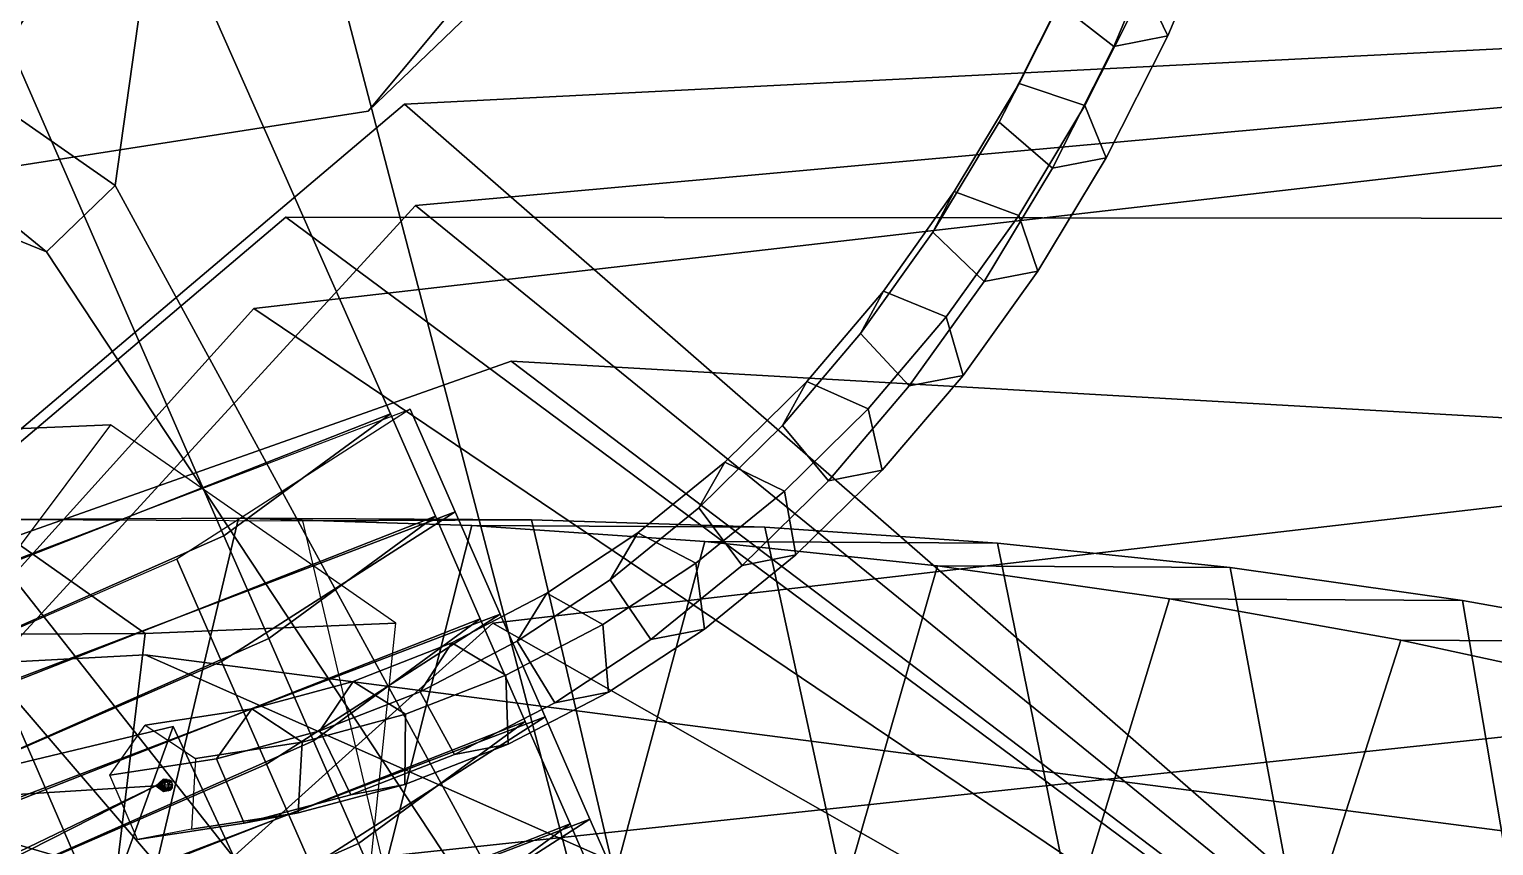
# Model space of a CAD drawing. Header units: metres. Extents: x -219 to 389, y -251 to 301.
# Drawn here: x 264.54 to 274.69, y -14.54 to -8.87 of the extents above; entities that cross this region are included whole.
import ezdxf

# ---------------------------------------------------------------- set-up
doc = ezdxf.new("R2010")
doc.units = ezdxf.units.M

msp = doc.modelspace()

# ---------------------------------------------------------------- linework, layer by layer
at = {"layer": 'Breeder_2InfInt', "color": 3}
for points in [[(267.0417, -11.5396, 782.1693), (267.3531, -12.2506, 782.2161), (263.0638, -13.9351, 785.1608), (262.7524, -13.2241, 785.114)], [(267.1794, -11.5075, 781.7416), (267.4908, -12.2185, 781.7884), (263.5793, -13.7091, 785.1648), (263.2679, -12.9981, 785.118)], [(265.5602, -12.5474, 776.7197), (265.8716, -13.2584, 776.7665), (267.4908, -12.2185, 781.7884), (267.1794, -11.5075, 781.7416)], [(265.8865, -12.387, 776.9857), (266.1979, -13.09799, 777.0325), (267.3531, -12.2506, 782.2161), (267.0417, -11.5396, 782.1693)], [(267.3531, -12.2506, 782.2161), (267.6644, -12.9616, 782.2629), (263.3752, -14.6461, 785.2076), (263.0638, -13.9351, 785.1608)], [(267.4908, -12.2185, 781.7884), (267.8022, -12.9294, 781.8352), (263.8907, -14.4201, 785.2116), (263.5793, -13.7091, 785.1648)], [(265.8716, -13.2584, 776.7665), (266.183, -13.9694, 776.8134), (267.8022, -12.9294, 781.8352), (267.4908, -12.2185, 781.7884)], [(266.1979, -13.09799, 777.0325), (266.5092, -13.8089, 777.0793), (267.6644, -12.9616, 782.2629), (267.3531, -12.2506, 782.2161)], [(260.9754, -14.5576, 776.6848), (261.2867, -15.2686, 776.7316), (266.1979, -13.09799, 777.0325), (265.8865, -12.387, 776.9857)], [(260.633, -14.6904, 776.9457), (260.9443, -15.4014, 776.9925), (265.8716, -13.2584, 776.7665), (265.5602, -12.5474, 776.7197)], [(267.6644, -12.9616, 782.2629), (267.9758, -13.6726, 782.3097), (263.6865, -15.3571, 785.2545), (263.3752, -14.6461, 785.2076)], [(267.8022, -12.9294, 781.8352), (268.1135, -13.6404, 781.882), (264.2021, -15.1311, 785.2584), (263.8907, -14.4201, 785.2116)], [(266.183, -13.9694, 776.8134), (266.4944, -14.6803, 776.8602), (268.1135, -13.6404, 781.882), (267.8022, -12.9294, 781.8352)], [(266.5092, -13.8089, 777.0793), (266.8206, -14.5199, 777.1262), (267.9758, -13.6726, 782.3097), (267.6644, -12.9616, 782.2629)], [(261.2867, -15.2686, 776.7316), (261.5981, -15.9796, 776.7784), (266.5092, -13.8089, 777.0793), (266.1979, -13.09799, 777.0325)], [(260.9443, -15.4014, 776.9925), (261.2557, -16.1124, 777.0393), (266.183, -13.9694, 776.8134), (265.8716, -13.2584, 776.7665)], [(267.9758, -13.6726, 782.3097), (268.2872, -14.3836, 782.3565), (263.9979, -16.06816, 785.3013), (263.6865, -15.3571, 785.2545)], [(268.1135, -13.6404, 781.882), (268.4249, -14.3514, 781.9288), (264.5134, -15.8421, 785.3052), (264.2021, -15.1311, 785.2584)], [(266.4944, -14.6803, 776.8602), (266.8057, -15.3913, 776.907), (268.4249, -14.3514, 781.9288), (268.1135, -13.6404, 781.882)], [(266.8206, -14.5199, 777.1262), (267.132, -15.2309, 777.173), (268.2872, -14.3836, 782.3565), (267.9758, -13.6726, 782.3097)], [(261.5981, -15.9796, 776.7784), (261.9095, -16.6906, 776.8253), (266.8206, -14.5199, 777.1262), (266.5092, -13.8089, 777.0793)], [(261.2557, -16.1124, 777.0393), (261.5671, -16.8234, 777.0861), (266.4944, -14.6803, 776.8602), (266.183, -13.9694, 776.8134)], [(268.2872, -14.3836, 782.3565), (268.5985, -15.09461, 782.4033), (264.3093, -16.7791, 785.3481), (263.9979, -16.06816, 785.3013)], [(268.4249, -14.3514, 781.9288), (268.7363, -15.06247, 781.9756), (264.8248, -16.5531, 785.3521), (264.5134, -15.8421, 785.3052)], [(266.8057, -15.3913, 776.907), (267.1171, -16.1023, 776.9538), (268.7363, -15.06247, 781.9756), (268.4249, -14.3514, 781.9288)], [(267.132, -15.2309, 777.173), (267.4434, -15.9419, 777.2198), (268.5985, -15.09461, 782.4033), (268.2872, -14.3836, 782.3565)], [(261.9095, -16.6906, 776.8253), (262.2209, -17.4016, 776.8721), (267.132, -15.2309, 777.173), (266.8206, -14.5199, 777.1262)]]:
    msp.add_3dface(points, dxfattribs=at)
at = {"layer": 'Breeder_2Pdncle', "color": 3}
for points in [[(263.2826, -3.7489, 781.1505), (265.2814, -7.5575, 781.8832), (260.9921, -9.2421, 784.8279), (258.9933, -5.4334, 784.0953)], [(262.6991, -5.6948, 776.1711), (264.3958, -8.9685, 776.7698), (265.2814, -7.5575, 781.8832), (263.2826, -3.7489, 781.1505)], [(265.2814, -7.5575, 781.8832), (267.0417, -11.5396, 782.1693), (262.7524, -13.2241, 785.114), (260.9921, -9.2421, 784.8279)], [(264.3958, -8.9685, 776.7698), (265.8865, -12.387, 776.9857), (267.0417, -11.5396, 782.1693), (265.2814, -7.5575, 781.8832)], [(259.6503, -11.4856, 776.5121), (260.9754, -14.5576, 776.6848), (265.8865, -12.387, 776.9857), (264.3958, -8.9685, 776.7698)]]:
    msp.add_3dface(points, dxfattribs=at)
at = {"layer": 'Breeder_2Petal1', "color": 3}
for points in [[(277.8759, -18.757, 784.2716), (267.1389, -9.3928, 781.8573), (278.1153, -8.8364, 782.2475)], [(277.8759, -18.757, 784.2716), (278.1153, -8.8364, 782.2475), (267.1389, -9.3928, 781.8573)], [(277.8759, -18.757, 784.2716), (277.9398, -9.1268, 783.0692), (267.2144, -10.09409, 779.9393)], [(277.8759, -18.757, 784.2716), (267.2144, -10.09409, 779.9393), (277.9398, -9.1268, 783.0692)], [(277.8759, -18.757, 784.2716), (259.8672, -15.5501, 784.5226), (267.1389, -9.3928, 781.8573)], [(277.8759, -18.757, 784.2716), (267.1389, -9.3928, 781.8573), (259.8672, -15.5501, 784.5226)], [(277.8759, -18.757, 784.2716), (266.0941, -10.8095, 786.884), (276.9128, -9.567, 788.4174)], [(277.8759, -18.757, 784.2716), (276.9128, -9.567, 788.4174), (266.0941, -10.8095, 786.884)], [(277.8759, -18.757, 784.2716), (267.2144, -10.09409, 779.9393), (261.1358, -16.7283, 777.1783)], [(277.8759, -18.757, 784.2716), (261.1358, -16.7283, 777.1783), (267.2144, -10.09409, 779.9393)], [(277.8759, -18.757, 784.2716), (266.3163, -10.176, 784.7461), (261.1021, -14.5936, 778.2745)], [(277.8759, -18.757, 784.2716), (261.1021, -14.5936, 778.2745), (266.3163, -10.176, 784.7461)], [(277.8759, -18.757, 784.2716), (276.8119, -10.1852, 788.6969), (266.3163, -10.176, 784.7461)], [(277.8759, -18.757, 784.2716), (266.3163, -10.176, 784.7461), (276.8119, -10.1852, 788.6969)], [(277.8759, -18.757, 784.2716), (259.6075, -18.00458, 784.8715), (266.0941, -10.8095, 786.884)], [(277.8759, -18.757, 784.2716), (266.0941, -10.8095, 786.884), (259.6075, -18.00458, 784.8715)], [(277.8759, -18.757, 784.2716), (260.3062, -13.8544, 782.882), (267.8788, -11.1736, 777.1059)], [(277.8759, -18.757, 784.2716), (267.8788, -11.1736, 777.1059), (260.3062, -13.8544, 782.882)], [(277.8759, -18.757, 784.2716), (267.8788, -11.1736, 777.1059), (278.8575, -11.8007, 776.9765)], [(277.8759, -18.757, 784.2716), (278.8575, -11.8007, 776.9765), (267.8788, -11.1736, 777.1059)], [(277.8759, -18.757, 784.2716), (278.7397, -11.7171, 777.647), (267.7517, -12.9913, 775.8016)], [(277.8759, -18.757, 784.2716), (267.7517, -12.9913, 775.8016), (278.7397, -11.7171, 777.647)], [(259.7596, -29.6578, 786.9174), (262.5314, -12.9297, 780.051), (267.7497, -17.6186, 787.0279)], [(259.7596, -29.6578, 786.9174), (267.7497, -17.6186, 787.0279), (262.5314, -12.9297, 780.051)], [(277.8759, -18.757, 784.2716), (267.7517, -12.9913, 775.8016), (260.8761, -19.1828, 777.5273)], [(277.8759, -18.757, 784.2716), (260.8761, -19.1828, 777.5273), (267.7517, -12.9913, 775.8016)], [(259.7596, -29.6578, 786.9174), (264.0608, -13.07632, 780.4976), (270.1761, -20.2082, 783.601)], [(259.7596, -29.6578, 786.9174), (270.1761, -20.2082, 783.601), (264.0608, -13.07632, 780.4976)], [(277.8759, -18.757, 784.2716), (265.3417, -13.2111, 788.701), (260.7856, -13.4541, 780.4688)], [(277.8759, -18.757, 784.2716), (260.7856, -13.4541, 780.4688), (265.3417, -13.2111, 788.701)], [(277.8759, -18.757, 784.2716), (275.7129, -14.5575, 792.7496), (265.3417, -13.2111, 788.701)], [(277.8759, -18.757, 784.2716), (265.3417, -13.2111, 788.701), (275.7129, -14.5575, 792.7496)], [(277.8759, -18.757, 784.2716), (260.7856, -13.4541, 780.4688), (268.0794, -15.5882, 774.1332)], [(277.8759, -18.757, 784.2716), (268.0794, -15.5882, 774.1332), (260.7856, -13.4541, 780.4688)], [(277.8759, -18.757, 784.2716), (265.2032, -14.8011, 789.9772), (275.7785, -13.6713, 792.7751)], [(277.8759, -18.757, 784.2716), (275.7785, -13.6713, 792.7751), (265.2032, -14.8011, 789.9772)], [(259.7596, -29.6578, 786.9174), (258.9972, -15.2762, 786.6523), (265.5353, -13.7093, 780.0656)], [(259.7596, -29.6578, 786.9174), (265.5353, -13.7093, 780.0656), (258.9972, -15.2762, 786.6523)], [(259.7596, -29.6578, 786.9174), (265.5353, -13.7093, 780.0656), (269.6918, -22.6377, 779.1157)], [(259.7596, -29.6578, 786.9174), (269.6918, -22.6377, 779.1157), (265.5353, -13.7093, 780.0656)], [(277.8759, -18.757, 784.2716), (264.7041, -18.06397, 790.0601), (260.3062, -13.8544, 782.882)], [(277.8759, -18.757, 784.2716), (260.3062, -13.8544, 782.882), (264.7041, -18.06397, 790.0601)]]:
    msp.add_3dface(points, dxfattribs=at)
at = {"layer": 'Breeder_Intrnd', "color": 3}
for points in [[(263.3918, -11.6874, 771.0135), (265.1009, -11.6156, 772.9123), (263.556, -13.6765, 774.3801), (261.8183, -13.749, 772.4497)], [(265.3405, -13.0636, 769.2535), (267.0782, -12.991, 771.1839), (265.1009, -11.6156, 772.9123), (263.3918, -11.6874, 771.0135)], [(263.5953, -13.07299, 767.3284), (265.3405, -13.0636, 769.2535), (263.3918, -11.6874, 771.0135), (261.6753, -11.6972, 769.1199)], [(264.4021, -12.2717, 773.6268), (265.9891, -12.2639, 775.3901), (265.3839, -14.8218, 775.9461), (263.7968, -14.8295, 774.1827)], [(266.4328, -12.2828, 771.7992), (268.0198, -12.275, 773.5626), (265.9891, -12.2639, 775.3901), (264.4021, -12.2717, 773.6268)], [(265.9891, -12.2639, 775.3901), (267.6059, -12.3148, 777.1869), (266.9586, -14.8721, 777.6961), (265.3839, -14.8218, 775.9461)], [(268.0198, -12.275, 773.5626), (269.6366, -12.3259, 775.3593), (267.6059, -12.3148, 777.1869), (265.9891, -12.2639, 775.3901)], [(267.0338, -14.8473, 771.2696), (268.6208, -14.8395, 773.033), (268.0198, -12.275, 773.5626), (266.4328, -12.2828, 771.7992)], [(268.6208, -14.8395, 773.033), (270.1955, -14.8898, 774.783), (269.6366, -12.3259, 775.3593), (268.0198, -12.275, 773.5626)], [(267.6059, -12.3148, 777.1869), (269.2211, -12.4249, 778.9823), (268.5318, -14.9801, 779.4448), (266.9586, -14.8721, 777.6961)], [(269.6366, -12.3259, 775.3593), (271.2518, -12.4361, 777.1547), (269.2211, -12.4249, 778.9823), (267.6059, -12.3148, 777.1869)], [(270.1955, -14.8898, 774.783), (271.7687, -14.9978, 776.5317), (271.2518, -12.4361, 777.1547), (269.6366, -12.3259, 775.3593)], [(269.2211, -12.4249, 778.9823), (270.8339, -12.5943, 780.7754), (270.1026, -15.1459, 781.1913), (268.5318, -14.9801, 779.4448)], [(271.2518, -12.4361, 777.1547), (272.8646, -12.6055, 778.9478), (270.8339, -12.5943, 780.7754), (269.2211, -12.4249, 778.9823)], [(271.7687, -14.9978, 776.5317), (273.3395, -15.1636, 778.2781), (272.8646, -12.6055, 778.9478), (271.2518, -12.4361, 777.1547)], [(270.8339, -12.5943, 780.7754), (272.4432, -12.8229, 782.5649), (271.67, -15.3692, 782.9343), (270.1026, -15.1459, 781.1913)], [(272.8646, -12.6055, 778.9478), (274.4739, -12.834, 780.7374), (272.4432, -12.8229, 782.5649), (270.8339, -12.5943, 780.7754)], [(273.3395, -15.1636, 778.2781), (274.907, -15.3869, 780.0211), (274.4739, -12.834, 780.7374), (272.8646, -12.6055, 778.9478)], [(272.4432, -12.8229, 782.5649), (274.0481, -13.1104, 784.35), (273.2332, -15.65, 784.6728), (271.67, -15.3692, 782.9343)], [(274.4739, -12.834, 780.7374), (276.0788, -13.1215, 782.5224), (274.0481, -13.1104, 784.35), (272.4432, -12.8229, 782.5649)], [(274.907, -15.3869, 780.0211), (276.4701, -15.6677, 781.7597), (276.0788, -13.1215, 782.5224), (274.4739, -12.834, 780.7374)], [(264.9895, -15.9885, 769.5855), (266.7737, -15.9149, 771.5674), (267.0782, -12.991, 771.1839), (265.3405, -13.0636, 769.2535)], [(263.1977, -15.9973, 767.6091), (264.9895, -15.9885, 769.5855), (265.3405, -13.0636, 769.2535), (263.5953, -13.07299, 767.3284)], [(274.0481, -13.1104, 784.35), (275.6476, -13.4567, 786.1294), (274.791, -15.9881, 786.4059), (273.2332, -15.65, 784.6728)], [(276.0788, -13.1215, 782.5224), (277.6783, -13.4679, 784.3018), (275.6476, -13.4567, 786.1294), (274.0481, -13.1104, 784.35)], [(261.8183, -13.749, 772.4497), (263.556, -13.6765, 774.3801), (264.5641, -16.345, 773.5726), (262.7798, -16.4185, 771.5907)]]:
    msp.add_3dface(points, dxfattribs=at)
at = {"layer": 'Breeder_Leaf', "color": 3}
for points in [[(275.5449, -3.9308, 782.1523), (277.2509, -9.3024, 779.5204), (272.9099, -7.7833, 780.993)], [(275.5449, -3.9308, 782.1523), (272.9099, -7.7833, 780.993), (277.2509, -9.3024, 779.5204)], [(266.059, -5.06846, 789.1905), (256.4174, -10.2206, 788.595), (260.1999, -4.9137, 793.2556)], [(266.059, -5.06846, 789.1905), (260.1999, -4.9137, 793.2556), (256.4174, -10.2206, 788.595)], [(261.7261, -10.244, 783.702), (256.4174, -10.2206, 788.595), (266.059, -5.06846, 789.1905)], [(261.7261, -10.244, 783.702), (266.059, -5.06846, 789.1905), (256.4174, -10.2206, 788.595)], [(258.062, -5.01923, 760.1113), (265.8044, -5.1816, 754.6971), (265.133, -9.9572, 758.0682)], [(258.062, -5.01923, 760.1113), (265.133, -9.9572, 758.0682), (265.8044, -5.1816, 754.6971)], [(265.133, -9.9572, 758.0682), (264.6578, -10.4169, 763.7572), (258.062, -5.01923, 760.1113)], [(265.133, -9.9572, 758.0682), (258.062, -5.01923, 760.1113), (264.6578, -10.4169, 763.7572)], [(258.062, -5.01923, 760.1113), (264.6578, -10.4169, 763.7572), (258.3055, -7.8208, 767.0221)], [(258.062, -5.01923, 760.1113), (258.3055, -7.8208, 767.0221), (264.6578, -10.4169, 763.7572)], [(271.275, -5.2203, 785.5823), (261.7261, -10.244, 783.702), (266.059, -5.06846, 789.1905)], [(271.275, -5.2203, 785.5823), (266.059, -5.06846, 789.1905), (261.7261, -10.244, 783.702)], [(271.275, -5.2203, 785.5823), (266.8876, -9.4396, 780.7445), (261.7261, -10.244, 783.702)], [(271.275, -5.2203, 785.5823), (261.7261, -10.244, 783.702), (266.8876, -9.4396, 780.7445)], [(265.8044, -5.1816, 754.6971), (268.8181, -16.7171, 753.878), (265.133, -9.9572, 758.0682)], [(265.8044, -5.1816, 754.6971), (265.133, -9.9572, 758.0682), (268.8181, -16.7171, 753.878)], [(271.275, -5.2203, 785.5823), (270.2014, -5.4656, 780.0391), (266.8876, -9.4396, 780.7445)], [(271.275, -5.2203, 785.5823), (266.8876, -9.4396, 780.7445), (270.2014, -5.4656, 780.0391)], [(268.8181, -16.7171, 753.878), (264.6578, -10.4169, 763.7572), (265.133, -9.9572, 758.0682)], [(268.8181, -16.7171, 753.878), (265.133, -9.9572, 758.0682), (264.6578, -10.4169, 763.7572)], [(260.6638, -18.9273, 739.6809), (263.519, -11.531, 734.5402), (265.7505, -16.6825, 732.7785)], [(260.6638, -18.9273, 739.6809), (265.7505, -16.6825, 732.7785), (263.519, -11.531, 734.5402)], [(263.519, -11.531, 734.5402), (267.1719, -16.1586, 724.1449), (265.7505, -16.6825, 732.7785)], [(263.519, -11.531, 734.5402), (265.7505, -16.6825, 732.7785), (267.1719, -16.1586, 724.1449)]]:
    msp.add_3dface(points, dxfattribs=at)
at = {"layer": 'Breeder_Mrstm', "color": 3}
for points in [[(265.4525, -14.09911, 772.8115), (265.466, -14.0745, 772.8008), (265.4159, -14.1191, 772.7225)], [(265.4525, -14.09911, 772.8115), (265.4159, -14.1191, 772.7225), (265.466, -14.0745, 772.8008)], [(265.4159, -14.1191, 772.7225), (265.4618, -14.08641, 772.8027), (265.481, -14.08035, 772.7852)], [(265.4159, -14.1191, 772.7225), (265.481, -14.08035, 772.7852), (265.4618, -14.08641, 772.8027)], [(265.481, -14.08035, 772.7852), (265.5037, -14.08897, 772.7674), (265.4159, -14.1191, 772.7225)], [(265.481, -14.08035, 772.7852), (265.4159, -14.1191, 772.7225), (265.5037, -14.08897, 772.7674)], [(265.4159, -14.1191, 772.7225), (265.4936, -14.08911, 772.7741), (265.504, -14.1122, 772.7657)], [(265.4159, -14.1191, 772.7225), (265.504, -14.1122, 772.7657), (265.4936, -14.08911, 772.7741)], [(265.4159, -14.1191, 772.7225), (265.4512, -14.1257, 772.8137), (265.4525, -14.09911, 772.8115)], [(265.4159, -14.1191, 772.7225), (265.4525, -14.09911, 772.8115), (265.4512, -14.1257, 772.8137)], [(265.504, -14.1122, 772.7657), (265.5057, -14.1421, 772.7676), (265.4159, -14.1191, 772.7225)], [(265.504, -14.1122, 772.7657), (265.4159, -14.1191, 772.7225), (265.5057, -14.1421, 772.7676)], [(265.4512, -14.1257, 772.8137), (265.4764, -14.1252, 772.8453), (265.4525, -14.09911, 772.8115)], [(265.4512, -14.1257, 772.8137), (265.4525, -14.09911, 772.8115), (265.4764, -14.1252, 772.8453)], [(265.4525, -14.09911, 772.8115), (265.48, -14.09644, 772.8409), (265.466, -14.0745, 772.8008)], [(265.4525, -14.09911, 772.8115), (265.466, -14.0745, 772.8008), (265.48, -14.09644, 772.8409)], [(265.4525, -14.09911, 772.8115), (265.4764, -14.1252, 772.8453), (265.48, -14.09644, 772.8409)], [(265.4525, -14.09911, 772.8115), (265.48, -14.09644, 772.8409), (265.4764, -14.1252, 772.8453)], [(265.4618, -14.08641, 772.8027), (265.4876, -14.08326, 772.8336), (265.481, -14.08035, 772.7852)], [(265.4618, -14.08641, 772.8027), (265.481, -14.08035, 772.7852), (265.4876, -14.08326, 772.8336)], [(265.466, -14.0745, 772.8008), (265.48, -14.09644, 772.8409), (265.4941, -14.07598, 772.8251)], [(265.466, -14.0745, 772.8008), (265.4941, -14.07598, 772.8251), (265.48, -14.09644, 772.8409)], [(265.481, -14.08035, 772.7852), (265.4876, -14.08326, 772.8336), (265.5092, -14.07954, 772.814)], [(265.481, -14.08035, 772.7852), (265.5092, -14.07954, 772.814), (265.4876, -14.08326, 772.8336)], [(265.481, -14.08035, 772.7852), (265.5092, -14.07954, 772.814), (265.5037, -14.08897, 772.7674)], [(265.481, -14.08035, 772.7852), (265.5037, -14.08897, 772.7674), (265.5092, -14.07954, 772.814)], [(265.4936, -14.08911, 772.7741), (265.5217, -14.08604, 772.803), (265.504, -14.1122, 772.7657)], [(265.4936, -14.08911, 772.7741), (265.504, -14.1122, 772.7657), (265.5217, -14.08604, 772.803)], [(265.5037, -14.08897, 772.7674), (265.5092, -14.07954, 772.814), (265.5277, -14.09312, 772.7955)], [(265.5037, -14.08897, 772.7674), (265.5277, -14.09312, 772.7955), (265.5092, -14.07954, 772.814)], [(265.504, -14.1122, 772.7657), (265.5217, -14.08604, 772.803), (265.5311, -14.1128, 772.7955)], [(265.504, -14.1122, 772.7657), (265.5311, -14.1128, 772.7955), (265.5217, -14.08604, 772.803)], [(265.504, -14.1122, 772.7657), (265.5311, -14.1128, 772.7955), (265.5057, -14.1421, 772.7676)], [(265.504, -14.1122, 772.7657), (265.5057, -14.1421, 772.7676), (265.5311, -14.1128, 772.7955)], [(265.5057, -14.1421, 772.7676), (265.5311, -14.1128, 772.7955), (265.5265, -14.1417, 772.7984)], [(265.5057, -14.1421, 772.7676), (265.5265, -14.1417, 772.7984), (265.5311, -14.1128, 772.7955)], [(265.4575, -14.1418, 772.8087), (265.4449, -14.1177, 772.8215), (265.4159, -14.1191, 772.7225)], [(265.4575, -14.1418, 772.8087), (265.4159, -14.1191, 772.7225), (265.4449, -14.1177, 772.8215)], [(265.4159, -14.1191, 772.7225), (265.4759, -14.1524, 772.7925), (265.4575, -14.1418, 772.8087)], [(265.4159, -14.1191, 772.7225), (265.4575, -14.1418, 772.8087), (265.4759, -14.1524, 772.7925)], [(265.4159, -14.1191, 772.7225), (265.502, -14.13, 772.7682), (265.4891, -14.1499, 772.7805)], [(265.4159, -14.1191, 772.7225), (265.4891, -14.1499, 772.7805), (265.502, -14.13, 772.7682)], [(265.4891, -14.1499, 772.7805), (265.4693, -14.1593, 772.801), (265.4159, -14.1191, 772.7225)], [(265.4891, -14.1499, 772.7805), (265.4159, -14.1191, 772.7225), (265.4693, -14.1593, 772.801)], [(265.4449, -14.1177, 772.8215), (265.4835, -14.1394, 772.8394), (265.4723, -14.1131, 772.8462)], [(265.4449, -14.1177, 772.8215), (265.4723, -14.1131, 772.8462), (265.4835, -14.1394, 772.8394)], [(265.4575, -14.1418, 772.8087), (265.4835, -14.1394, 772.8394), (265.4449, -14.1177, 772.8215)], [(265.4575, -14.1418, 772.8087), (265.4449, -14.1177, 772.8215), (265.4835, -14.1394, 772.8394)], [(265.4575, -14.1418, 772.8087), (265.5028, -14.1538, 772.8226), (265.4835, -14.1394, 772.8394)], [(265.4575, -14.1418, 772.8087), (265.4835, -14.1394, 772.8394), (265.5028, -14.1538, 772.8226)], [(265.4759, -14.1524, 772.7925), (265.5028, -14.1538, 772.8226), (265.4575, -14.1418, 772.8087)], [(265.4759, -14.1524, 772.7925), (265.4575, -14.1418, 772.8087), (265.5028, -14.1538, 772.8226)], [(265.4891, -14.1499, 772.7805), (265.5149, -14.1495, 772.8115), (265.4693, -14.1593, 772.801)], [(265.4891, -14.1499, 772.7805), (265.4693, -14.1593, 772.801), (265.5149, -14.1495, 772.8115)], [(265.4693, -14.1593, 772.801), (265.5149, -14.1495, 772.8115), (265.4922, -14.1535, 772.8298)], [(265.4693, -14.1593, 772.801), (265.4922, -14.1535, 772.8298), (265.5149, -14.1495, 772.8115)], [(265.502, -14.13, 772.7682), (265.5307, -14.1297, 772.7966), (265.4891, -14.1499, 772.7805)], [(265.502, -14.13, 772.7682), (265.4891, -14.1499, 772.7805), (265.5307, -14.1297, 772.7966)], [(265.4891, -14.1499, 772.7805), (265.5307, -14.1297, 772.7966), (265.5149, -14.1495, 772.8115)], [(265.4891, -14.1499, 772.7805), (265.5149, -14.1495, 772.8115), (265.5307, -14.1297, 772.7966)]]:
    msp.add_3dface(points, dxfattribs=at)
at = {"layer": 'Breeder_Petiole', "color": 3}
for points in [[(272.4305, -8.9184, 781.1854), (272.808, -8.01995, 781.7941), (272.6346, -7.7093, 781.4425), (272.2694, -8.5812, 780.8531)], [(271.6752, -8.6969, 781.3923), (272.0404, -7.825, 781.9818), (272.4353, -8.0925, 782.1324), (272.0578, -8.991, 781.5237)], [(272.0578, -8.991, 781.5237), (272.4353, -8.0925, 782.1324), (272.808, -8.01995, 781.7941), (272.4305, -8.9184, 781.1854)], [(271.4006, -9.2496, 780.3618), (271.8052, -8.4451, 780.9802), (271.6752, -8.6969, 781.3923), (271.2621, -9.5167, 780.7613)], [(271.8563, -9.4011, 780.222), (272.2694, -8.5812, 780.8531), (271.8052, -8.4451, 780.9802), (271.4006, -9.2496, 780.3618)], [(272.0037, -9.7633, 780.5339), (272.4305, -8.9184, 781.1854), (272.2694, -8.5812, 780.8531), (271.8563, -9.4011, 780.222)], [(271.2621, -9.5167, 780.7613), (271.6752, -8.6969, 781.3923), (272.0578, -8.991, 781.5237), (271.6309, -9.8358, 780.8722)], [(271.6309, -9.8358, 780.8722), (272.0578, -8.991, 781.5237), (272.4305, -8.9184, 781.1854), (272.0037, -9.7633, 780.5339)], [(270.9512, -9.9988, 779.7059), (271.4006, -9.2496, 780.3618), (271.2621, -9.5167, 780.7613), (270.8034, -10.2801, 780.092)], [(271.3976, -10.1645, 779.5529), (271.8563, -9.4011, 780.222), (271.4006, -9.2496, 780.3618), (270.9512, -9.9988, 779.7059)], [(271.5298, -10.5498, 779.843), (272.0037, -9.7633, 780.5339), (271.8563, -9.4011, 780.222), (271.3976, -10.1645, 779.5529)], [(270.8034, -10.2801, 780.092), (271.2621, -9.5167, 780.7613), (271.6309, -9.8358, 780.8722), (271.1571, -10.6223, 780.1813)], [(271.1571, -10.6223, 780.1813), (271.6309, -9.8358, 780.8722), (272.0037, -9.7633, 780.5339), (271.5298, -10.5498, 779.843)], [(270.4595, -10.6886, 779.0161), (270.9512, -9.9988, 779.7059), (270.8034, -10.2801, 780.092), (270.3015, -10.9829, 779.3884)], [(270.8958, -10.8673, 778.8491), (271.3976, -10.1645, 779.5529), (270.9512, -9.9988, 779.7059), (270.4595, -10.6886, 779.0161)], [(271.0115, -11.2737, 779.1166), (271.5298, -10.5498, 779.843), (271.3976, -10.1645, 779.5529), (270.8958, -10.8673, 778.8491)], [(270.3015, -10.9829, 779.3884), (270.8034, -10.2801, 780.092), (271.1571, -10.6223, 780.1813), (270.6388, -11.3462, 779.455)], [(270.6388, -11.3462, 779.455), (271.1571, -10.6223, 780.1813), (271.5298, -10.5498, 779.843), (271.0115, -11.2737, 779.1166)], [(269.9281, -11.3153, 778.2961), (270.4595, -10.6886, 779.0161), (270.3015, -10.9829, 779.3884), (269.7593, -11.6213, 778.6539)], [(270.3535, -11.5057, 778.1146), (270.8958, -10.8673, 778.8491), (270.4595, -10.6886, 779.0161), (269.9281, -11.3153, 778.2961)], [(270.4516, -11.9311, 778.3586), (271.0115, -11.2737, 779.1166), (270.8958, -10.8673, 778.8491), (270.3535, -11.5057, 778.1146)], [(269.7593, -11.6213, 778.6539), (270.3015, -10.9829, 779.3884), (270.6388, -11.3462, 779.455), (270.0788, -12.00373, 778.6969)], [(269.3599, -11.8755, 777.5499), (269.9281, -11.3153, 778.2961), (269.7593, -11.6213, 778.6539), (269.1796, -12.1919, 777.8926)], [(269.7738, -12.07626, 777.3535), (270.3535, -11.5057, 778.1146), (269.9281, -11.3153, 778.2961), (269.3599, -11.8755, 777.5499)], [(270.0788, -12.00373, 778.6969), (270.6388, -11.3462, 779.455), (271.0115, -11.2737, 779.1166), (270.4516, -11.9311, 778.3586)], [(269.8531, -12.5185, 777.573), (270.4516, -11.9311, 778.3586), (270.3535, -11.5057, 778.1146), (269.7738, -12.07626, 777.3535)], [(269.1796, -12.1919, 777.8926), (269.7593, -11.6213, 778.6539), (270.0788, -12.00373, 778.6969), (269.4803, -12.5911, 777.9113)], [(268.7581, -12.3661, 776.7814), (269.3599, -11.8755, 777.5499), (269.1796, -12.1919, 777.8926), (268.5655, -12.6914, 777.1088)], [(269.1597, -12.5758, 776.5696), (269.7738, -12.07626, 777.3535), (269.3599, -11.8755, 777.5499), (268.7581, -12.3661, 776.7814)], [(269.4803, -12.5911, 777.9113), (270.0788, -12.00373, 778.6969), (270.4516, -11.9311, 778.3586), (269.8531, -12.5185, 777.573)], [(269.2191, -13.03273, 776.7642), (269.8531, -12.5185, 777.573), (269.7738, -12.07626, 777.3535), (269.1597, -12.5758, 776.5696)], [(268.5655, -12.6914, 777.1088), (269.1796, -12.1919, 777.8926), (269.4803, -12.5911, 777.9113), (268.8463, -13.1052, 777.1025)], [(268.1258, -12.7845, 775.9949), (268.7581, -12.3661, 776.7814), (268.5655, -12.6914, 777.1088), (267.9204, -13.1173, 776.3067)], [(268.5146, -13.00175, 775.7675), (269.1597, -12.5758, 776.5696), (268.7581, -12.3661, 776.7814), (268.1258, -12.7845, 775.9949)], [(268.5533, -13.4708, 775.9365), (269.2191, -13.03273, 776.7642), (269.1597, -12.5758, 776.5696), (268.5146, -13.00175, 775.7675)], [(268.8463, -13.1052, 777.1025), (269.4803, -12.5911, 777.9113), (269.8531, -12.5185, 777.573), (269.2191, -13.03273, 776.7642)], [(267.9204, -13.1173, 776.3067), (268.5655, -12.6914, 777.1088), (268.8463, -13.1052, 777.1025), (268.1805, -13.5434, 776.2748)], [(267.4664, -13.1284, 775.1946), (268.1258, -12.7845, 775.9949), (267.9204, -13.1173, 776.3067), (267.2479, -13.4673, 775.4905)], [(267.8421, -13.3516, 774.9512), (268.5146, -13.00175, 775.7675), (268.1258, -12.7845, 775.9949), (267.4664, -13.1284, 775.1946)], [(267.8591, -13.8305, 775.0944), (268.5533, -13.4708, 775.9365), (268.5146, -13.00175, 775.7675), (267.8421, -13.3516, 774.9512)], [(268.1805, -13.5434, 776.2748), (268.8463, -13.1052, 777.1025), (269.2191, -13.03273, 776.7642), (268.5533, -13.4708, 775.9365)], [(266.7837, -13.396, 774.3849), (267.4664, -13.1284, 775.1946), (267.2479, -13.4673, 775.4905), (266.5514, -13.7394, 774.6647)], [(267.1456, -13.6237, 774.1254), (267.8421, -13.3516, 774.9512), (267.4664, -13.1284, 775.1946), (266.7837, -13.396, 774.3849)], [(267.2479, -13.4673, 775.4905), (267.9204, -13.1173, 776.3067), (268.1805, -13.5434, 776.2748), (267.4863, -13.9031, 775.4327)], [(266.0812, -13.5858, 773.57), (266.7837, -13.396, 774.3849), (266.5514, -13.7394, 774.6647), (265.8349, -13.9321, 773.8337)], [(266.4291, -13.8164, 773.2945), (267.1456, -13.6237, 774.1254), (266.7837, -13.396, 774.3849), (266.0812, -13.5858, 773.57)], [(267.1404, -14.1099, 774.2425), (267.8591, -13.8305, 775.0944), (267.8421, -13.3516, 774.9512), (267.1456, -13.6237, 774.1254)], [(266.5514, -13.7394, 774.6647), (267.2479, -13.4673, 775.4905), (267.4863, -13.9031, 775.4327), (266.7676, -14.1825, 774.5808)], [(267.4863, -13.9031, 775.4327), (268.1805, -13.5434, 776.2748), (268.5533, -13.4708, 775.9365), (267.8591, -13.8305, 775.0944)], [(265.3419, -13.6987, 772.7311), (266.0812, -13.5858, 773.57), (265.8349, -13.9321, 773.8337), (265.0956, -14.0451, 772.9948)], [(265.6898, -13.9294, 772.4556), (266.4291, -13.8164, 773.2945), (266.0812, -13.5858, 773.57), (265.3419, -13.6987, 772.7311)], [(266.401, -14.3075, 773.3854), (267.1404, -14.1099, 774.2425), (267.1456, -13.6237, 774.1254), (266.4291, -13.8164, 773.2945)], [(265.8349, -13.9321, 773.8337), (266.5514, -13.7394, 774.6647), (266.7676, -14.1825, 774.5808), (266.0282, -14.38, 773.7236)], [(265.6617, -14.4204, 772.5464), (266.401, -14.3075, 773.3854), (266.4291, -13.8164, 773.2945), (265.6898, -13.9294, 772.4556)], [(266.7676, -14.1825, 774.5808), (267.4863, -13.9031, 775.4327), (267.8591, -13.8305, 775.0944), (267.1404, -14.1099, 774.2425)], [(265.0956, -14.0451, 772.9948), (265.8349, -13.9321, 773.8337), (266.0282, -14.38, 773.7236), (265.2889, -14.493, 772.8847)], [(266.0282, -14.38, 773.7236), (266.7676, -14.1825, 774.5808), (267.1404, -14.1099, 774.2425), (266.401, -14.3075, 773.3854)], [(265.2889, -14.493, 772.8847), (266.0282, -14.38, 773.7236), (266.401, -14.3075, 773.3854), (265.6617, -14.4204, 772.5464)]]:
    msp.add_3dface(points, dxfattribs=at)
at = {"layer": 'Breeder_Stipule', "color": 3}
for points in [[(265.4159, -14.1191, 772.7225), (254.4585, -14.8053, 774.3795), (258.5133, -17.6258, 779.0673)], [(265.4159, -14.1191, 772.7225), (258.5133, -17.6258, 779.0673), (254.4585, -14.8053, 774.3795)], [(258.5133, -17.6258, 779.0673), (262.8848, -15.3385, 783.2789), (265.4159, -14.1191, 772.7225)], [(258.5133, -17.6258, 779.0673), (265.4159, -14.1191, 772.7225), (262.8848, -15.3385, 783.2789)]]:
    msp.add_3dface(points, dxfattribs=at)

doc.saveas('drawing.dxf')
